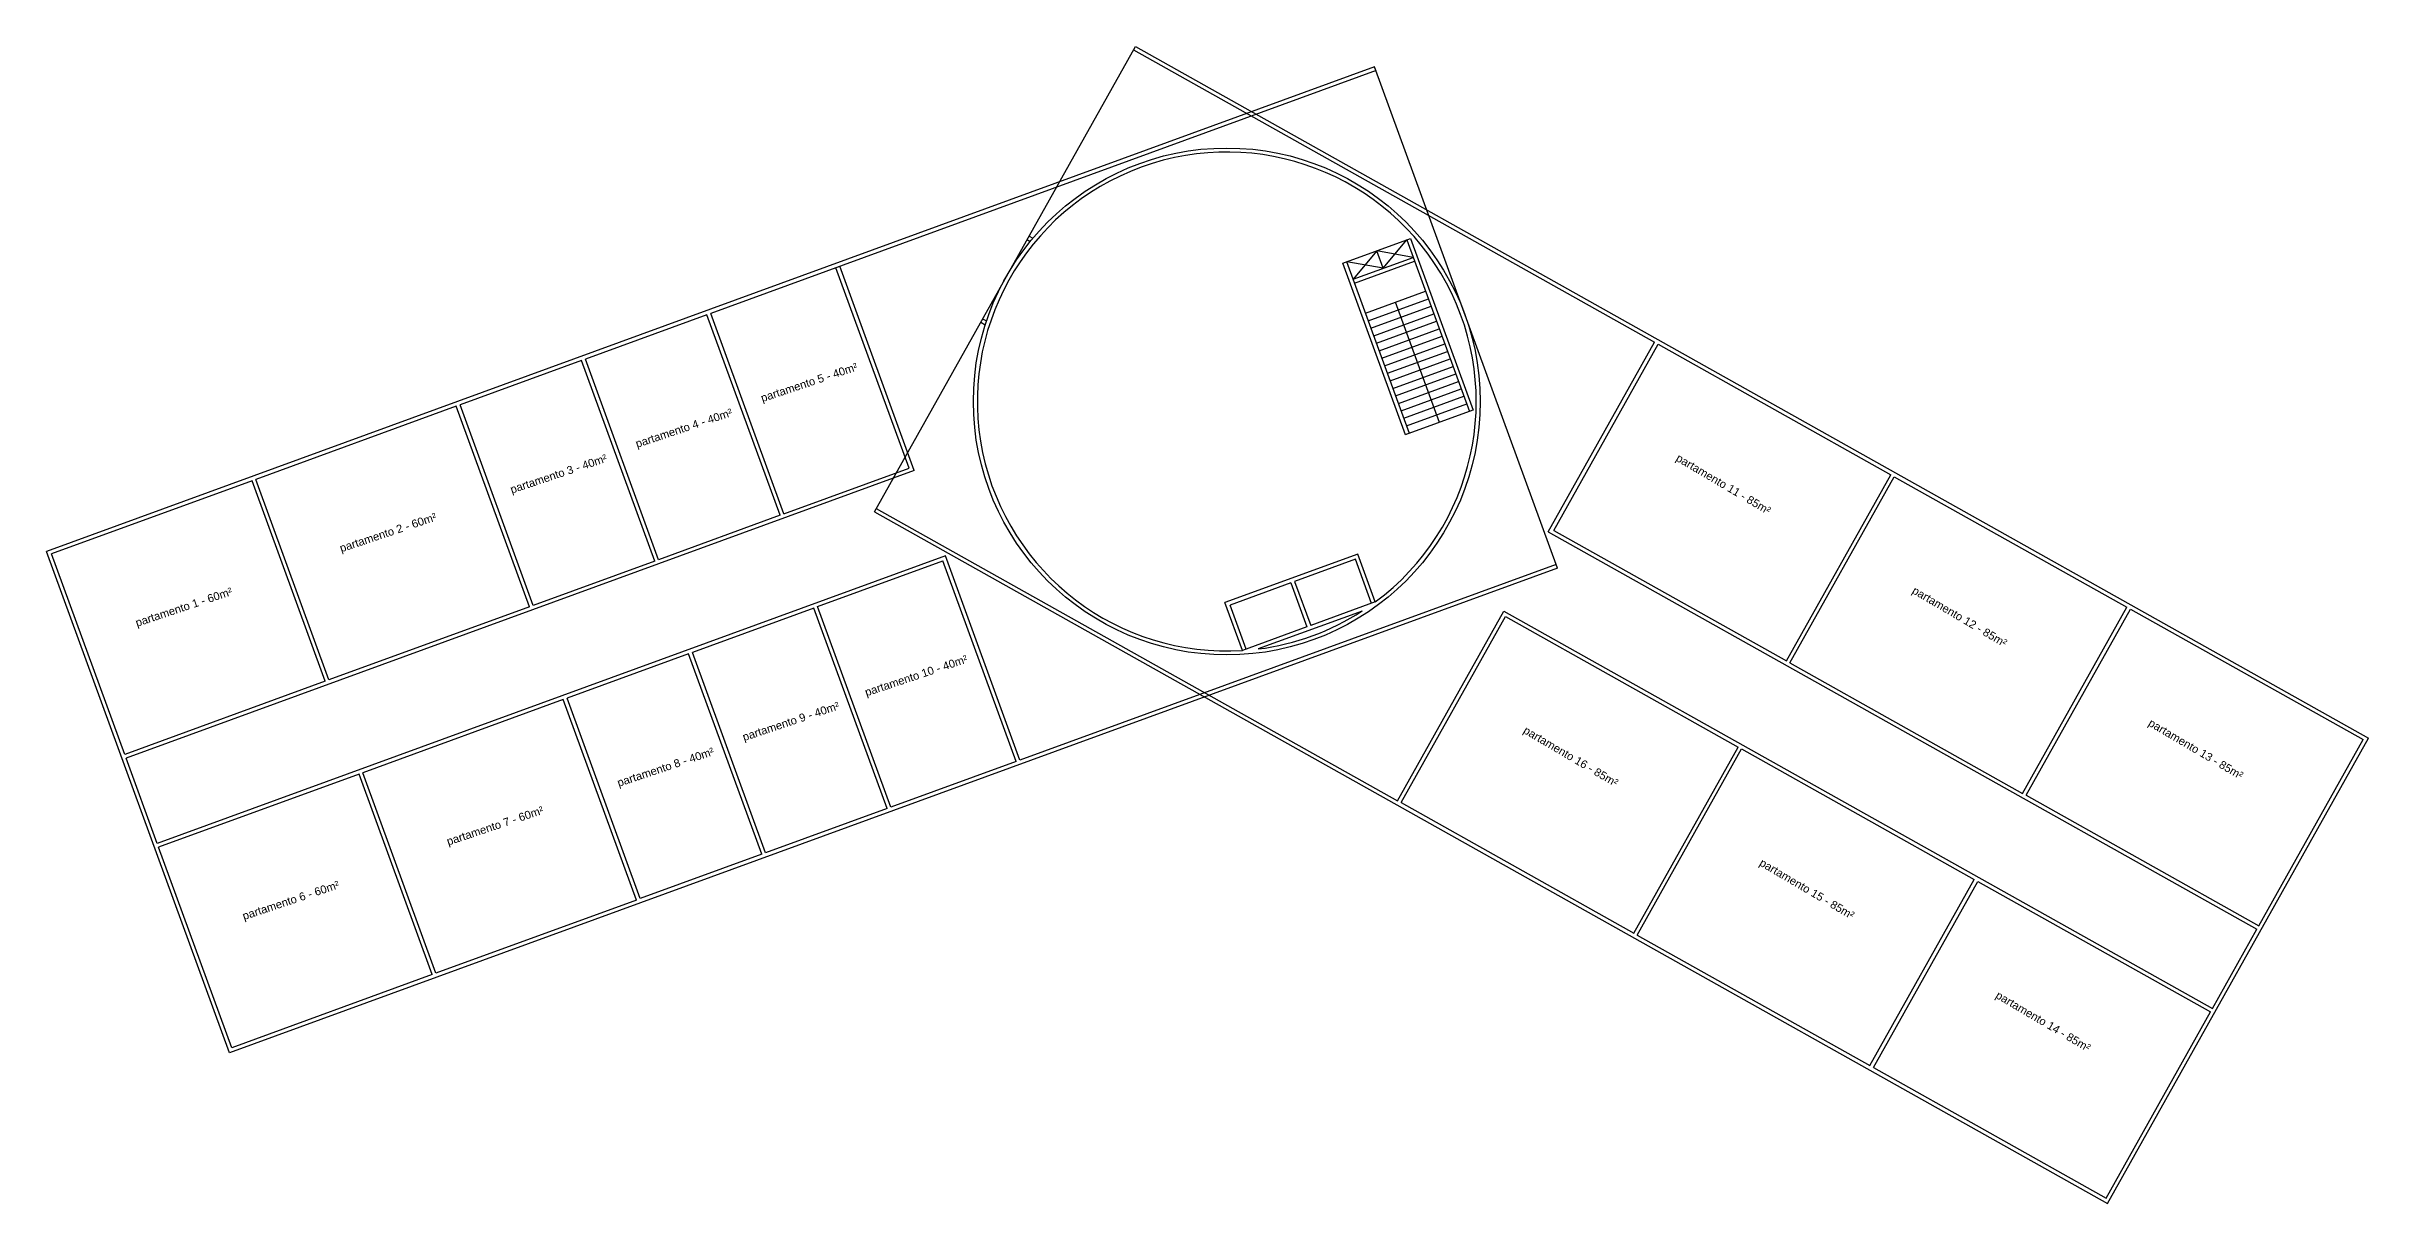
# Model space of a CAD drawing. Header units: millimetres. Extents: x -210 to 1173, y -437 to 320.
# Drawn here: x 1086 to 1173.1, y 272.7 to 316.1 of the extents above; entities that cross this region are included whole.
import ezdxf
from ezdxf.enums import TextEntityAlignment as Align

# ---------------------------------------------------------------- set-up
doc = ezdxf.new("R2010")
doc.units = ezdxf.units.MM
doc.header["$LTSCALE"] = 0.3
doc.layers.add('CORTE', color=6, linetype='Continuous')
doc.layers.add('TEXTOS', color=2, linetype='Continuous')
doc.styles.add('3MM 1_100', font='ARIAL.TTF', dxfattribs={"height": 0.3})

msp = doc.modelspace()

# ---------------------------------------------------------------- linework, layer by layer
at = {"layer": 'CORTE'}
for p, q in [((1117.054, 298.662), (1126.837, 316.106)), ((1126.764, 315.975), (1146.301, 305.019)), ((1126.837, 316.106), (1173.064, 290.182)), ((1135.808, 315.342), (1086.02, 297.173)), ((1135.86, 315.201), (1110.919, 306.1)), ((1142.664, 296.554), (1135.808, 315.342)), ((1122.777, 308.867), (1122.9, 308.798)), ((1122.851, 308.997), (1122.997, 308.915)), ((1134.619, 307.985), (1137.155, 308.91)), ((1135.887, 308.447), (1135, 307.378)), ((1135, 307.378), (1137.254, 308.201)), ((1136.127, 307.79), (1135.887, 308.447)), ((1137.254, 308.201), (1135.887, 308.447)), ((1136.127, 307.79), (1137.015, 308.859)), ((1137.015, 308.859), (1139.363, 302.424)), ((1137.155, 308.91), (1139.504, 302.475)), ((1118.358, 300.298), (1115.616, 307.814)), ((1118.55, 300.209), (1115.756, 307.865)), ((1136.967, 301.55), (1134.619, 307.985)), ((1137.108, 301.601), (1134.76, 308.036)), ((1136.127, 307.79), (1134.76, 308.036)), ((1135.051, 307.238), (1137.306, 308.06)), ((1135.463, 306.11), (1137.717, 306.933)), ((1135.566, 305.828), (1137.82, 306.651)), ((1138.235, 302.012), (1136.59, 306.522)), ((1110.778, 306.048), (1106.221, 304.386)), ((1113.52, 298.533), (1110.778, 306.048)), ((1113.661, 298.584), (1110.919, 306.1)), ((1121.041, 305.77), (1121.212, 305.674)), ((1121.114, 305.901), (1121.259, 305.82)), ((1135.668, 305.547), (1137.923, 306.369)), ((1135.771, 305.265), (1138.026, 306.087)), ((1135.874, 304.983), (1138.129, 305.806)), ((1135.977, 304.701), (1138.231, 305.524)), ((1136.08, 304.419), (1138.334, 305.242)), ((1136.183, 304.137), (1138.437, 304.96)), ((1136.285, 303.856), (1138.54, 304.678)), ((1142.315, 297.91), (1146.301, 305.019)), ((1142.519, 297.967), (1146.432, 304.945)), ((1146.432, 304.945), (1155.154, 300.054)), ((1106.081, 304.334), (1101.524, 302.672)), ((1108.823, 296.819), (1106.081, 304.334)), ((1108.964, 296.87), (1106.221, 304.386)), ((1136.388, 303.574), (1138.643, 304.397)), ((1136.491, 303.292), (1138.746, 304.115)), ((1136.594, 303.01), (1138.849, 303.833)), ((1136.697, 302.728), (1138.951, 303.551)), ((1136.797, 302.454), (1139.052, 303.276)), ((1136.9, 302.172), (1139.154, 302.995)), ((1101.384, 302.62), (1093.868, 299.878)), ((1104.126, 295.105), (1101.384, 302.62)), ((1104.267, 295.156), (1101.524, 302.672)), ((1136.965, 301.557), (1139.501, 302.482)), ((1137.003, 301.89), (1139.257, 302.713)), ((1093.727, 299.826), (1086.212, 297.084)), ((1118.55, 300.209), (1089.006, 289.428)), ((1096.47, 292.311), (1093.727, 299.826)), ((1096.611, 292.363), (1093.868, 299.878)), ((1113.661, 298.584), (1118.358, 300.298)), ((1151.241, 293.076), (1155.154, 300.054)), ((1151.372, 293.003), (1155.285, 299.98)), ((1155.285, 299.98), (1164.007, 295.089)), ((1117.054, 298.662), (1163.282, 272.738)), ((1117.128, 298.792), (1136.665, 287.836)), ((1113.52, 298.533), (1108.964, 296.87)), ((1142.315, 297.91), (1168.874, 283.016)), ((1142.519, 297.967), (1151.241, 293.076)), ((1092.876, 278.385), (1086.02, 297.173)), ((1088.955, 289.569), (1086.212, 297.084)), ((1119.716, 297.015), (1090.171, 286.234)), ((1114.929, 295.109), (1119.626, 296.823)), ((1122.369, 289.307), (1119.626, 296.823)), ((1122.51, 289.359), (1119.716, 297.015)), ((1135.175, 297.078), (1130.195, 295.261)), ((1135.085, 296.886), (1132.807, 296.054)), ((1135.688, 295.232), (1135.085, 296.886)), ((1135.829, 295.284), (1135.175, 297.078)), ((1142.664, 296.554), (1092.876, 278.385)), ((1108.823, 296.819), (1104.267, 295.156)), ((1142.613, 296.695), (1122.51, 289.359)), ((1132.666, 296.003), (1130.387, 295.171)), ((1132.666, 296.003), (1133.269, 294.35)), ((1132.807, 296.054), (1133.41, 294.401)), ((1104.126, 295.105), (1096.611, 292.363)), ((1117.672, 287.593), (1114.929, 295.109)), ((1130.85, 293.467), (1130.195, 295.261)), ((1130.991, 293.518), (1130.387, 295.171)), ((1135.829, 295.284), (1133.41, 294.401)), ((1160.094, 288.112), (1164.007, 295.089)), ((1114.788, 295.057), (1110.232, 293.395)), ((1117.531, 287.542), (1114.788, 295.057)), ((1133.269, 294.35), (1130.85, 293.467)), ((1135.342, 294.946), (1131.44, 293.523)), ((1136.665, 287.836), (1140.652, 294.944)), ((1136.796, 287.763), (1140.709, 294.74)), ((1140.652, 294.944), (1167.21, 280.05)), ((1140.709, 294.74), (1149.431, 289.849)), ((1160.225, 288.038), (1164.138, 295.016)), ((1164.138, 295.016), (1172.86, 290.125)), ((1110.091, 293.343), (1105.535, 291.681)), ((1112.834, 285.828), (1110.091, 293.343)), ((1112.975, 285.879), (1110.232, 293.395)), ((1133.4, 293.99), (1133.401, 293.989)), ((1133.541, 294.041), (1133.542, 294.041)), ((1151.372, 293.003), (1160.094, 288.112)), ((1096.47, 292.311), (1088.955, 289.569)), ((1105.394, 291.629), (1097.879, 288.887)), ((1108.137, 284.114), (1105.394, 291.629)), ((1108.278, 284.165), (1105.535, 291.681)), ((1163.282, 272.738), (1173.064, 290.182)), ((1168.947, 283.147), (1172.86, 290.125)), ((1090.171, 286.234), (1089.006, 289.428)), ((1122.369, 289.307), (1117.672, 287.593)), ((1145.518, 282.871), (1149.431, 289.849)), ((1145.649, 282.798), (1149.562, 289.776)), ((1149.562, 289.776), (1158.284, 284.884)), ((1097.738, 288.835), (1090.223, 286.093)), ((1100.481, 281.32), (1097.738, 288.835)), ((1100.622, 281.372), (1097.879, 288.887)), ((1117.531, 287.542), (1112.975, 285.879)), ((1136.796, 287.763), (1145.518, 282.871)), ((1160.225, 288.038), (1168.947, 283.147)), ((1092.965, 278.578), (1090.223, 286.093)), ((1112.834, 285.828), (1108.278, 284.165)), ((1154.371, 277.907), (1158.284, 284.884)), ((1154.502, 277.833), (1158.415, 284.811)), ((1158.415, 284.811), (1167.137, 279.92)), ((1108.137, 284.114), (1100.622, 281.372)), ((1167.21, 280.05), (1168.874, 283.016)), ((1145.649, 282.798), (1154.371, 277.907)), ((1100.481, 281.32), (1092.965, 278.578)), ((1163.224, 272.942), (1167.137, 279.92)), ((1154.502, 277.833), (1163.224, 272.942))]:
    msp.add_line(p, q, dxfattribs=at)
msp.add_circle((1130.266, 302.799), 9.5, dxfattribs=at)
msp.add_circle((1130.266, 302.799), 9.5, dxfattribs=at)
for start, end in [(306.51503, 273.58057), (277.21563, 302.87997)]:
    msp.add_arc((1130.266, 302.799), 9.35, start, end, dxfattribs=at)

# ---------------------------------------------------------------- texts
at = {"layer": 'TEXTOS', "style": '3MM 1_100'}
for s, rotation, p in [('partamento 5 - 40m²', 18.45429, (1114.61, 303.517)), ('partamento 4 - 40m²', 18.45429, (1109.913, 301.803)), ('partamento 3 - 40m²', 18.45429, (1105.216, 300.089)), ('partamento 11 - 85m²', 329.44444, (1148.883, 299.701)), ('partamento 2 - 60m²', 18.45429, (1098.824, 297.889)), ('partamento 1 - 60m²', 18.45429, (1091.168, 295.095)), ('partamento 12 - 85m²', 329.44444, (1157.736, 294.737)), ('partamento 10 - 40m²', 18.45429, (1118.621, 292.526)), ('partamento 9 - 40m²', 18.45429, (1113.924, 290.812)), ('partamento 13 - 85m²', 329.44444, (1166.589, 289.772)), ('partamento 16 - 85m²', 329.44444, (1143.16, 289.497)), ('partamento 8 - 40m²', 18.45429, (1109.227, 289.098)), ('partamento 7 - 60m²', 18.45429, (1102.835, 286.898)), ('partamento 15 - 85m²', 329.44444, (1152.013, 284.532)), ('partamento 6 - 60m²', 18.45429, (1095.179, 284.104)), ('partamento 14 - 85m²', 329.44444, (1160.866, 279.567))]:
    msp.add_text(s, height=0.3, rotation=rotation, dxfattribs=at).set_placement(p, align=Align.MIDDLE_CENTER)

doc.saveas('drawing.dxf')
